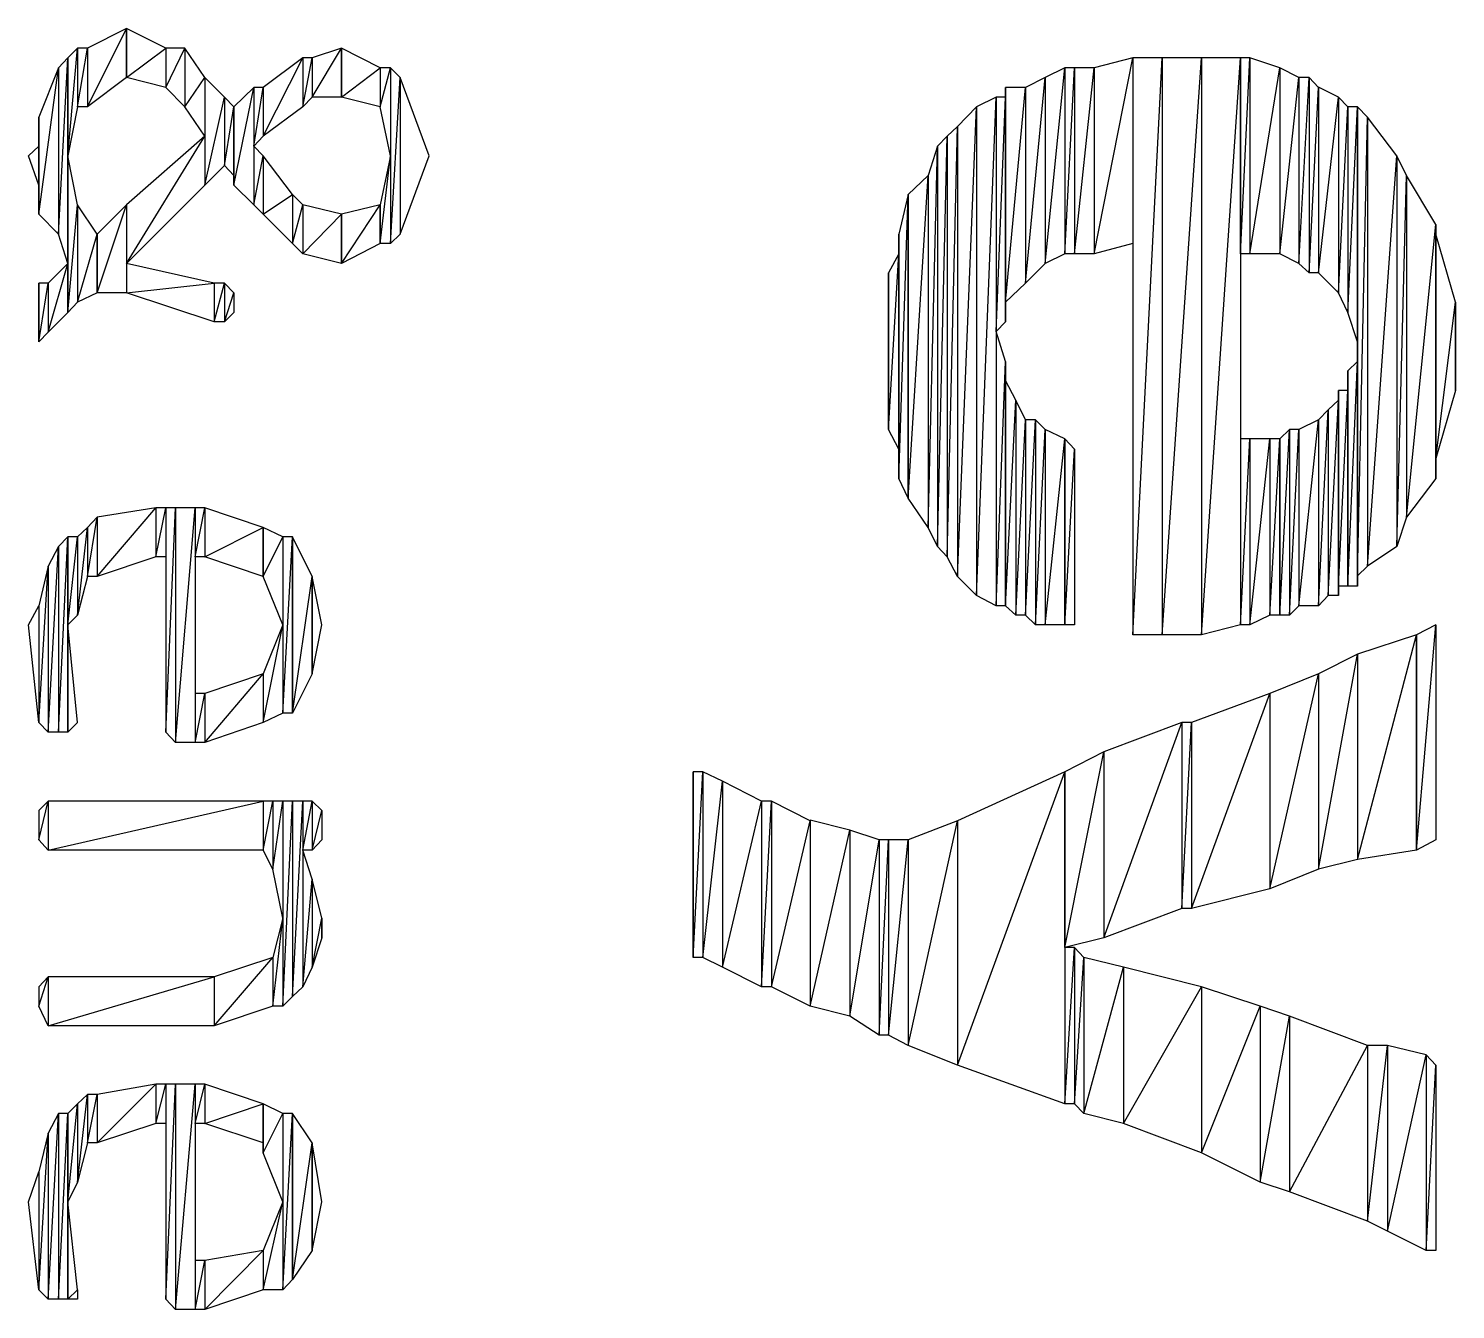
# Model space of a CAD drawing. Extents: x 0.1 to 11.6, y 0.2 to 16.4.
# Drawn here: x 1.0358 to 1.1575, y 1.805 to 1.9142 of the extents above; entities that cross this region are included whole.
import ezdxf

# ---------------------------------------------------------------- set-up
doc = ezdxf.new("R2010")
doc.units = 0
doc.header["$MEASUREMENT"] = 0

msp = doc.modelspace()

# ---------------------------------------------------------------- linework, layer by layer
at = {"color": 22}
for points in [[(1.04416, 1.91417), (1.04085, 1.91249), (1.04085, 1.9075)], [(1.04416, 1.91417), (1.04416, 1.91), (1.04085, 1.9075)], [(1.04753, 1.91249), (1.04416, 1.91417), (1.04416, 1.91)], [(1.04416, 1.91417), (1.04416, 1.91)], [(1.04416, 1.91417), (1.04416, 1.91)], [(1.03998, 1.91249), (1.03917, 1.91168), (1.03917, 1.90332)], [(1.03998, 1.91249), (1.03998, 1.9075), (1.03917, 1.90332)], [(1.04085, 1.91249), (1.03998, 1.91249), (1.03998, 1.9075)], [(1.04085, 1.91249), (1.04085, 1.9075), (1.03998, 1.9075)], [(1.04753, 1.91249), (1.04753, 1.90913), (1.04416, 1.91)], [(1.04915, 1.91249), (1.04753, 1.91249), (1.04753, 1.90913)], [(1.04915, 1.91249), (1.04915, 1.9075), (1.04753, 1.90913)], [(1.05084, 1.91), (1.04915, 1.91249), (1.04915, 1.9075)], [(1.0625, 1.91249), (1.06, 1.91168), (1.06, 1.90831)], [(1.0625, 1.91249), (1.0625, 1.90831), (1.06, 1.90831)], [(1.06581, 1.91081), (1.0625, 1.91249), (1.0625, 1.90831)], [(1.0625, 1.91249), (1.0625, 1.90831)], [(1.0625, 1.91249), (1.0625, 1.90831)], [(1.03836, 1.91081), (1.03668, 1.90662), (1.03668, 1.89833)], [(1.03836, 1.91081), (1.03836, 1.89665), (1.03668, 1.89833)], [(1.03917, 1.91168), (1.03836, 1.91081), (1.03836, 1.89665)], [(1.03917, 1.91168), (1.03917, 1.89415), (1.03836, 1.89665)], [(1.03917, 1.91168), (1.03917, 1.88997)], [(1.03917, 1.91168), (1.03917, 1.88997)], [(1.05919, 1.91168), (1.05583, 1.90913), (1.05583, 1.905)], [(1.05919, 1.91168), (1.05919, 1.9075), (1.05583, 1.905)], [(1.06, 1.91168), (1.05919, 1.91168), (1.05919, 1.9075)], [(1.06, 1.91168), (1.06, 1.90831), (1.05919, 1.9075)], [(1.06581, 1.91081), (1.06581, 1.9075), (1.0625, 1.90831)], [(1.06668, 1.91081), (1.06581, 1.91081), (1.06581, 1.9075)], [(1.06668, 1.91081), (1.06668, 1.90332), (1.06581, 1.9075)], [(1.06749, 1.91), (1.06668, 1.91081), (1.06668, 1.89583)], [(1.05084, 1.91), (1.05084, 1.905), (1.04915, 1.9075)], [(1.05252, 1.90831), (1.05084, 1.91), (1.05084, 1.90082)], [(1.06749, 1.91), (1.06749, 1.89665), (1.06668, 1.89583)], [(1.06999, 1.90332), (1.06749, 1.91), (1.06749, 1.89665)], [(1.05252, 1.90831), (1.05252, 1.9025), (1.05084, 1.90082)], [(1.05333, 1.9075), (1.05252, 1.90831), (1.05252, 1.9025)], [(1.05501, 1.90913), (1.05333, 1.9075), (1.05333, 1.90082)], [(1.05501, 1.90913), (1.05501, 1.89914), (1.05333, 1.90082)], [(1.05583, 1.90913), (1.05501, 1.90913), (1.05501, 1.90414)], [(1.05583, 1.90913), (1.05583, 1.905), (1.05501, 1.90414)], [(1.05333, 1.9075), (1.05333, 1.90164), (1.05252, 1.9025)], [(1.05333, 1.9075), (1.05333, 1.90082)], [(1.05333, 1.9075), (1.05333, 1.90082)], [(1.05333, 1.9075), (1.05333, 1.90164)], [(1.05333, 1.9075), (1.05333, 1.90082), (1.05333, 1.90164)], [(1.03668, 1.90662), (1.03668, 1.90082)], [(1.03668, 1.90662), (1.03668, 1.89833), (1.03668, 1.90082)], [(1.05084, 1.905), (1.04416, 1.89914), (1.04416, 1.89415)], [(1.05084, 1.905), (1.05084, 1.90082), (1.04416, 1.89415)], [(1.03668, 1.90414), (1.03668, 1.90082), (1.03581, 1.90332)], [(1.03998, 1.89914), (1.03917, 1.90332), (1.03917, 1.88997)], [(1.05583, 1.90332), (1.05501, 1.90414), (1.05501, 1.89914)], [(1.05583, 1.90332), (1.05583, 1.89833), (1.05501, 1.89914)], [(1.05832, 1.90001), (1.05583, 1.90332), (1.05583, 1.89833)], [(1.06668, 1.90332), (1.06581, 1.89914), (1.06581, 1.89583)], [(1.06668, 1.90332), (1.06668, 1.89583), (1.06581, 1.89583)], [(1.05832, 1.90001), (1.05832, 1.89583), (1.05583, 1.89833)], [(1.05919, 1.89914), (1.05832, 1.90001), (1.05832, 1.89583)], [(1.03998, 1.89914), (1.03998, 1.89085), (1.03917, 1.88997)], [(1.04167, 1.89665), (1.03998, 1.89914), (1.03998, 1.89085)], [(1.04416, 1.89914), (1.04167, 1.89665), (1.04167, 1.89165)], [(1.04416, 1.89914), (1.04416, 1.89165), (1.04167, 1.89165)], [(1.05919, 1.89914), (1.05919, 1.89497), (1.05832, 1.89583)], [(1.0625, 1.89833), (1.05919, 1.89914), (1.05919, 1.89497)], [(1.06581, 1.89914), (1.0625, 1.89833), (1.0625, 1.89415)], [(1.06581, 1.89914), (1.06581, 1.89583), (1.0625, 1.89415)], [(1.06581, 1.89914), (1.06581, 1.89583)], [(1.06581, 1.89914), (1.06581, 1.89583)], [(1.0625, 1.89833), (1.0625, 1.89415), (1.05919, 1.89497)], [(1.0625, 1.89833), (1.0625, 1.89415)], [(1.0625, 1.89833), (1.0625, 1.89415)], [(1.04167, 1.89665), (1.04167, 1.89165), (1.03998, 1.89085)], [(1.04167, 1.89665), (1.04167, 1.89165)], [(1.04167, 1.89665), (1.04167, 1.89165)], [(1.03917, 1.89415), (1.03749, 1.89247), (1.03749, 1.88829)], [(1.03917, 1.89415), (1.03917, 1.88997), (1.03749, 1.88829)], [(1.05165, 1.89247), (1.04416, 1.89415), (1.04416, 1.89165)], [(1.03749, 1.89247), (1.03668, 1.89247), (1.03668, 1.88747)], [(1.03749, 1.89247), (1.03749, 1.88829), (1.03668, 1.88747)], [(1.03668, 1.89247), (1.03668, 1.88829)], [(1.03668, 1.89247), (1.03668, 1.88747), (1.03668, 1.88829)], [(1.05165, 1.89247), (1.05165, 1.88917), (1.04416, 1.89165)], [(1.05252, 1.89247), (1.05165, 1.89247), (1.05165, 1.88917)], [(1.05252, 1.89247), (1.05252, 1.88917), (1.05165, 1.88917)], [(1.05333, 1.89165), (1.05252, 1.89247), (1.05252, 1.88917)], [(1.03668, 1.89165), (1.03668, 1.88829)], [(1.03668, 1.89165), (1.03668, 1.88829)], [(1.05333, 1.89165), (1.05333, 1.88997), (1.05252, 1.88917)], [(1.04666, 1.87332), (1.04167, 1.8725), (1.04167, 1.86746)], [(1.04666, 1.87332), (1.04666, 1.86914), (1.04167, 1.86746)], [(1.04753, 1.87332), (1.04666, 1.87332), (1.04666, 1.86914)], [(1.04753, 1.87332), (1.04753, 1.86914), (1.04666, 1.86914)], [(1.04834, 1.87332), (1.04753, 1.87332), (1.04753, 1.85417)], [(1.04834, 1.87332), (1.04834, 1.85331), (1.04753, 1.85417)], [(1.05002, 1.87332), (1.04834, 1.87332), (1.04834, 1.85331)], [(1.05002, 1.87332), (1.05002, 1.85331), (1.04834, 1.85331)], [(1.05084, 1.87332), (1.05002, 1.87332), (1.05002, 1.86914)], [(1.05084, 1.87332), (1.05084, 1.86914), (1.05002, 1.86914)], [(1.05583, 1.87164), (1.05084, 1.87332), (1.05084, 1.86914)], [(1.04085, 1.87164), (1.03998, 1.87082), (1.03998, 1.86415)], [(1.04085, 1.87164), (1.04085, 1.86746), (1.03998, 1.86415)], [(1.04167, 1.8725), (1.04085, 1.87164), (1.04085, 1.86746)], [(1.04167, 1.8725), (1.04167, 1.86746), (1.04085, 1.86746)], [(1.05583, 1.87164), (1.05583, 1.86746), (1.05084, 1.86914)], [(1.05751, 1.87082), (1.05583, 1.87164), (1.05583, 1.86746)], [(1.05583, 1.87164), (1.05583, 1.86746)], [(1.05583, 1.87164), (1.05583, 1.86746)], [(1.03917, 1.87082), (1.03836, 1.87001), (1.03836, 1.85417)], [(1.03917, 1.87082), (1.03917, 1.85417), (1.03836, 1.85417)], [(1.03998, 1.87082), (1.03917, 1.87082), (1.03917, 1.86333)], [(1.03998, 1.87082), (1.03998, 1.86415), (1.03917, 1.86333)], [(1.03917, 1.87082), (1.03917, 1.85417)], [(1.03917, 1.87082), (1.03917, 1.85417)], [(1.05751, 1.87082), (1.05751, 1.86333), (1.05583, 1.86746)], [(1.05832, 1.87082), (1.05751, 1.87082), (1.05751, 1.85579)], [(1.05832, 1.87082), (1.05832, 1.85579), (1.05751, 1.85579)], [(1.06, 1.86746), (1.05832, 1.87082), (1.05832, 1.85579)], [(1.05832, 1.87082), (1.05832, 1.85579)], [(1.05832, 1.87082), (1.05832, 1.85579)], [(1.03836, 1.87001), (1.03749, 1.86833), (1.03749, 1.85417)], [(1.03836, 1.87001), (1.03836, 1.85417), (1.03749, 1.85417)], [(1.03749, 1.86833), (1.03668, 1.86496), (1.03668, 1.85499)], [(1.03749, 1.86833), (1.03749, 1.85417), (1.03668, 1.85499)], [(1.06, 1.86746), (1.06, 1.85915), (1.05832, 1.85579)], [(1.06082, 1.86333), (1.06, 1.86746), (1.06, 1.85915)], [(1.06, 1.86746), (1.06, 1.85915)], [(1.06, 1.86746), (1.06, 1.85915)], [(1.03668, 1.86496), (1.03668, 1.85499), (1.03581, 1.86333)], [(1.03998, 1.85499), (1.03917, 1.86333), (1.03917, 1.85417)], [(1.05751, 1.86333), (1.05583, 1.85915), (1.05583, 1.85499)], [(1.05751, 1.86333), (1.05751, 1.85579), (1.05583, 1.85499)], [(1.05583, 1.85915), (1.05084, 1.85747), (1.05084, 1.85331)], [(1.05583, 1.85915), (1.05583, 1.85499), (1.05084, 1.85331)], [(1.05084, 1.85747), (1.05002, 1.85747), (1.05002, 1.85331)], [(1.05084, 1.85747), (1.05084, 1.85331), (1.05002, 1.85331)], [(1.03998, 1.85499), (1.03917, 1.85417)], [(1.03749, 1.84831), (1.03668, 1.8475), (1.03668, 1.845)], [(1.03749, 1.84831), (1.03749, 1.84412), (1.03668, 1.845)], [(1.05583, 1.84831), (1.03749, 1.84831), (1.03749, 1.84412)], [(1.05583, 1.84831), (1.05583, 1.84412), (1.03749, 1.84412)], [(1.05664, 1.84831), (1.05583, 1.84831), (1.05583, 1.84412)], [(1.05664, 1.84831), (1.05664, 1.8425), (1.05583, 1.84412)], [(1.05751, 1.84831), (1.05664, 1.84831), (1.05664, 1.8425)], [(1.05751, 1.84831), (1.05751, 1.83832), (1.05664, 1.8425)], [(1.05832, 1.84831), (1.05751, 1.84831), (1.05751, 1.83083)], [(1.05832, 1.84831), (1.05832, 1.83165), (1.05751, 1.83083)], [(1.05919, 1.84831), (1.05832, 1.84831), (1.05832, 1.83165)], [(1.05919, 1.84831), (1.05919, 1.83247), (1.05832, 1.83165)], [(1.06, 1.84831), (1.05919, 1.84831), (1.05919, 1.84412)], [(1.06, 1.84831), (1.06, 1.84412), (1.05919, 1.84412)], [(1.06082, 1.8475), (1.06, 1.84831), (1.06, 1.84412)], [(1.06082, 1.8475), (1.06082, 1.845), (1.06, 1.84412)], [(1.06, 1.84164), (1.05919, 1.84412), (1.05919, 1.83247)], [(1.06, 1.84164), (1.06, 1.83415), (1.05919, 1.83247)], [(1.06082, 1.83832), (1.06, 1.84164), (1.06, 1.83415)], [(1.05751, 1.83832), (1.05664, 1.83496), (1.05664, 1.83083)], [(1.05751, 1.83832), (1.05751, 1.83083), (1.05664, 1.83083)], [(1.06082, 1.83832), (1.06082, 1.83664), (1.06, 1.83415)], [(1.06082, 1.83751), (1.06082, 1.83832), (1.06082, 1.83664)], [(1.05664, 1.83496), (1.05165, 1.83333), (1.05165, 1.82915)], [(1.05664, 1.83496), (1.05664, 1.83083), (1.05165, 1.82915)], [(1.03749, 1.83333), (1.03668, 1.83247), (1.03668, 1.83083)], [(1.03749, 1.83333), (1.03749, 1.82915), (1.03668, 1.83083)], [(1.05165, 1.83333), (1.03749, 1.83333), (1.03749, 1.82915)], [(1.05165, 1.83333), (1.05165, 1.82915), (1.03749, 1.82915)], [(1.04666, 1.82417), (1.04167, 1.82329), (1.04167, 1.81917)], [(1.04666, 1.82417), (1.04666, 1.82081), (1.04167, 1.81917)], [(1.04753, 1.82417), (1.04666, 1.82417), (1.04666, 1.82081)], [(1.04753, 1.82417), (1.04753, 1.82081), (1.04666, 1.82081)], [(1.04834, 1.82417), (1.04753, 1.82417), (1.04753, 1.80583)], [(1.04834, 1.82417), (1.04834, 1.80496), (1.04753, 1.80583)], [(1.05002, 1.82417), (1.04834, 1.82417), (1.04834, 1.80496)], [(1.05002, 1.82417), (1.05002, 1.80496), (1.04834, 1.80496)], [(1.05084, 1.82417), (1.05002, 1.82417), (1.05002, 1.82081)], [(1.05084, 1.82417), (1.05084, 1.82081), (1.05002, 1.82081)], [(1.05583, 1.82249), (1.05084, 1.82417), (1.05084, 1.82081)], [(1.04085, 1.82329), (1.03998, 1.82249), (1.03998, 1.81581)], [(1.04085, 1.82329), (1.04085, 1.81917), (1.03998, 1.81581)], [(1.04167, 1.82329), (1.04085, 1.82329), (1.04085, 1.81917)], [(1.04167, 1.82329), (1.04167, 1.81917), (1.04085, 1.81917)], [(1.03998, 1.82249), (1.03917, 1.82167), (1.03917, 1.81413)], [(1.03998, 1.82249), (1.03998, 1.81581), (1.03917, 1.81413)], [(1.05583, 1.82249), (1.05583, 1.81917), (1.05084, 1.82081)], [(1.05751, 1.82167), (1.05583, 1.82249), (1.05583, 1.81831)], [(1.05583, 1.82249), (1.05583, 1.81917)], [(1.05583, 1.82249), (1.05583, 1.81831), (1.05583, 1.81917)], [(1.03836, 1.82167), (1.03749, 1.81999), (1.03749, 1.80583)], [(1.03836, 1.82167), (1.03836, 1.80583), (1.03749, 1.80583)], [(1.03917, 1.82167), (1.03836, 1.82167), (1.03836, 1.80583)], [(1.03917, 1.82167), (1.03917, 1.80583), (1.03836, 1.80583)], [(1.03917, 1.82167), (1.03917, 1.80583)], [(1.03917, 1.82167), (1.03917, 1.80583)], [(1.05751, 1.82167), (1.05751, 1.81413), (1.05583, 1.81831)], [(1.05832, 1.82167), (1.05751, 1.82167), (1.05751, 1.80664)], [(1.05832, 1.82167), (1.05832, 1.80751), (1.05751, 1.80664)], [(1.06, 1.81917), (1.05832, 1.82167), (1.05832, 1.80751)], [(1.05832, 1.82167), (1.05832, 1.80751)], [(1.05832, 1.82167), (1.05832, 1.80751)], [(1.03749, 1.81999), (1.03668, 1.81668), (1.03668, 1.80664)], [(1.03749, 1.81999), (1.03749, 1.80583), (1.03668, 1.80664)], [(1.06, 1.81917), (1.06, 1.81), (1.05832, 1.80751)], [(1.06082, 1.81413), (1.06, 1.81917), (1.06, 1.81)], [(1.06, 1.81917), (1.06, 1.81)], [(1.06, 1.81917), (1.06, 1.81)], [(1.03668, 1.81668), (1.03668, 1.80664), (1.03581, 1.81413)], [(1.03998, 1.80664), (1.03917, 1.81413), (1.03917, 1.80583)], [(1.05751, 1.81413), (1.05583, 1.81), (1.05583, 1.80664)], [(1.05751, 1.81413), (1.05751, 1.80664), (1.05583, 1.80664)], [(1.05583, 1.81), (1.05084, 1.80914), (1.05084, 1.80496)], [(1.05583, 1.81), (1.05583, 1.80664), (1.05084, 1.80496)], [(1.05084, 1.80914), (1.05002, 1.80914), (1.05002, 1.80496)], [(1.05084, 1.80914), (1.05084, 1.80496), (1.05002, 1.80496)], [(1.03998, 1.80664), (1.03998, 1.80583), (1.03917, 1.80583)]]:
    msp.add_lwpolyline(points, close=True, dxfattribs=at)
at = {"color": 0}
for points in [[(1.12419, 1.91081), (1.1225, 1.91), (1.1225, 1.89415)], [(1.12419, 1.91081), (1.12419, 1.89497), (1.1225, 1.89415)], [(1.125, 1.91081), (1.12419, 1.91081), (1.12419, 1.89497)], [(1.125, 1.91081), (1.125, 1.89497), (1.12419, 1.89497)], [(1.12668, 1.91081), (1.125, 1.91081), (1.125, 1.89497)], [(1.12668, 1.91081), (1.12668, 1.89497), (1.125, 1.89497)], [(1.12999, 1.91168), (1.12668, 1.91081), (1.12668, 1.89497)], [(1.12999, 1.91168), (1.12999, 1.89583), (1.12668, 1.89497)], [(1.13249, 1.91168), (1.12999, 1.91168), (1.12999, 1.86247)], [(1.13249, 1.91168), (1.13249, 1.86247), (1.12999, 1.86247)], [(1.13585, 1.91168), (1.13249, 1.91168), (1.13249, 1.86247)], [(1.13585, 1.91168), (1.13585, 1.86247), (1.13249, 1.86247)], [(1.13916, 1.91168), (1.13585, 1.91168), (1.13585, 1.86247)], [(1.13916, 1.91168), (1.13916, 1.86333), (1.13585, 1.86247)], [(1.13997, 1.91168), (1.13916, 1.91168), (1.13916, 1.89497)], [(1.13997, 1.91168), (1.13997, 1.89497), (1.13916, 1.89497)], [(1.13916, 1.91168), (1.13916, 1.89497)], [(1.13916, 1.91168), (1.13916, 1.89497)], [(1.14252, 1.91081), (1.13997, 1.91168), (1.13997, 1.89497)], [(1.14252, 1.91081), (1.14252, 1.89497), (1.13997, 1.89497)], [(1.14415, 1.91), (1.14252, 1.91081), (1.14252, 1.89497)], [(1.1225, 1.91), (1.12082, 1.90913), (1.12082, 1.89247)], [(1.1225, 1.91), (1.1225, 1.89415), (1.12082, 1.89247)], [(1.14415, 1.91), (1.14415, 1.89415), (1.14252, 1.89497)], [(1.14502, 1.91), (1.14415, 1.91), (1.14415, 1.89415)], [(1.14502, 1.91), (1.14502, 1.89333), (1.14415, 1.89415)], [(1.14583, 1.90913), (1.14502, 1.91), (1.14502, 1.89333)], [(1.11833, 1.90831), (1.11664, 1.9075), (1.11664, 1.86583)], [(1.11833, 1.90831), (1.11833, 1.86496), (1.11664, 1.86583)], [(1.11914, 1.90831), (1.11833, 1.90831), (1.11833, 1.88835)], [(1.11914, 1.90831), (1.11914, 1.88917), (1.11833, 1.88835)], [(1.12082, 1.90913), (1.11914, 1.90913), (1.11914, 1.89085)], [(1.12082, 1.90913), (1.12082, 1.89247), (1.11914, 1.89085)], [(1.11914, 1.90913), (1.11914, 1.88917)], [(1.11914, 1.90913), (1.11914, 1.88917)], [(1.14583, 1.90913), (1.14583, 1.89333), (1.14502, 1.89333)], [(1.14752, 1.90831), (1.14583, 1.90918), (1.14583, 1.89333)], [(1.14752, 1.90831), (1.14752, 1.89165), (1.14583, 1.89333)], [(1.14833, 1.9075), (1.14752, 1.90831), (1.14752, 1.89165)], [(1.11664, 1.9075), (1.11502, 1.90582), (1.11502, 1.86746)], [(1.11664, 1.9075), (1.11664, 1.86583), (1.11502, 1.86746)], [(1.14833, 1.9075), (1.14833, 1.88997), (1.14752, 1.89165)], [(1.14914, 1.9075), (1.14833, 1.9075), (1.14833, 1.88997)], [(1.14914, 1.9075), (1.14914, 1.88747), (1.14833, 1.88997)], [(1.15001, 1.90662), (1.14914, 1.9075), (1.14914, 1.86751)], [(1.14914, 1.9075), (1.14914, 1.88747)], [(1.14914, 1.9075), (1.14914, 1.88747)], [(1.11502, 1.90582), (1.11415, 1.905), (1.11415, 1.86914)], [(1.11502, 1.90582), (1.11502, 1.86746), (1.11415, 1.86914)], [(1.15001, 1.90662), (1.15001, 1.86833), (1.14914, 1.86751)], [(1.15251, 1.90332), (1.15001, 1.90662), (1.15001, 1.86833)], [(1.11415, 1.905), (1.11334, 1.90414), (1.11334, 1.87001)], [(1.11415, 1.905), (1.11415, 1.86914), (1.11334, 1.87001)], [(1.11334, 1.90414), (1.11252, 1.90164), (1.11252, 1.87164)], [(1.11334, 1.90414), (1.11334, 1.87001), (1.11252, 1.87164)], [(1.15251, 1.90332), (1.15251, 1.87001), (1.15001, 1.86833)], [(1.15332, 1.90164), (1.15251, 1.90332), (1.15251, 1.87001)], [(1.11252, 1.90164), (1.11084, 1.90001), (1.11084, 1.87414)], [(1.11252, 1.90164), (1.11252, 1.87164), (1.11084, 1.87414)], [(1.15332, 1.90164), (1.15332, 1.8725), (1.15251, 1.87001)], [(1.15582, 1.89746), (1.15332, 1.90164), (1.15332, 1.8725)], [(1.11084, 1.90001), (1.11003, 1.89665), (1.11003, 1.87582)], [(1.11084, 1.90001), (1.11084, 1.87414), (1.11003, 1.87582)], [(1.11084, 1.90001), (1.11084, 1.87414)], [(1.11084, 1.90001), (1.11084, 1.87414)], [(1.15582, 1.89746), (1.15582, 1.87582), (1.15332, 1.8725)], [(1.15582, 1.89665), (1.15582, 1.89746), (1.15582, 1.87582)], [(1.11003, 1.89665), (1.11003, 1.87831)], [(1.11003, 1.89665), (1.11003, 1.87582), (1.11003, 1.87831)], [(1.1575, 1.89085), (1.15582, 1.89665), (1.15582, 1.8775)], [(1.15582, 1.89665), (1.15582, 1.87582)], [(1.11003, 1.89497), (1.10916, 1.89333), (1.10916, 1.87999)], [(1.11003, 1.89497), (1.11003, 1.87831), (1.10916, 1.87999)], [(1.10916, 1.89333), (1.10916, 1.88081)], [(1.10916, 1.89333), (1.10916, 1.87999), (1.10916, 1.88081)], [(1.10916, 1.89085), (1.10916, 1.88331)], [(1.10916, 1.89085), (1.10916, 1.88081), (1.10916, 1.88331)], [(1.1575, 1.89085), (1.1575, 1.88331), (1.15582, 1.8775)], [(1.1575, 1.89085), (1.1575, 1.88331)], [(1.10916, 1.88747), (1.10916, 1.88579)], [(1.10916, 1.88747), (1.10916, 1.88331), (1.10916, 1.88579)], [(1.11914, 1.88579), (1.11833, 1.88835), (1.11833, 1.86496)], [(1.14914, 1.88747), (1.14914, 1.86664)], [(1.14914, 1.88747), (1.14914, 1.86664)], [(1.10916, 1.88579), (1.10916, 1.88579)], [(1.11914, 1.88579), (1.11914, 1.86496), (1.11833, 1.86496)], [(1.11914, 1.88417), (1.11914, 1.88579), (1.11914, 1.86496)], [(1.14914, 1.88579), (1.14833, 1.88499), (1.14833, 1.86664)], [(1.14914, 1.88579), (1.14914, 1.86664), (1.14833, 1.86664)], [(1.14833, 1.88499), (1.14833, 1.86664)], [(1.14833, 1.88499), (1.14833, 1.86664)], [(1.12001, 1.88249), (1.11914, 1.88417), (1.11914, 1.86496)], [(1.11914, 1.88417), (1.11914, 1.86496)], [(1.11914, 1.88417), (1.11914, 1.86496)], [(1.11914, 1.88417), (1.11914, 1.86496)], [(1.14833, 1.88417), (1.14833, 1.86664)], [(1.14833, 1.88417), (1.14833, 1.86664)], [(1.14833, 1.88331), (1.14752, 1.88331), (1.14752, 1.86664)], [(1.14833, 1.88331), (1.14833, 1.86664), (1.14752, 1.86664)], [(1.14752, 1.88331), (1.14752, 1.86583)], [(1.14752, 1.88331), (1.14752, 1.86583)], [(1.12001, 1.88249), (1.12001, 1.86415), (1.11914, 1.86496)], [(1.12082, 1.88081), (1.12001, 1.88249), (1.12001, 1.86415)], [(1.14665, 1.88167), (1.14583, 1.88081), (1.14583, 1.86496)], [(1.14665, 1.88167), (1.14665, 1.86583), (1.14583, 1.86496)], [(1.14752, 1.88249), (1.14665, 1.88167), (1.14665, 1.86583)], [(1.14752, 1.88249), (1.14752, 1.86583), (1.14665, 1.86583)], [(1.12082, 1.88081), (1.12082, 1.86415), (1.12001, 1.86415)], [(1.12169, 1.88081), (1.12082, 1.88081), (1.12082, 1.86415)], [(1.12169, 1.88081), (1.12169, 1.86333), (1.12082, 1.86415)], [(1.1225, 1.87999), (1.12169, 1.88081), (1.12169, 1.86333)], [(1.14583, 1.88081), (1.14415, 1.87999), (1.14415, 1.86496)], [(1.14583, 1.88081), (1.14583, 1.86496), (1.14415, 1.86496)], [(1.1225, 1.87999), (1.1225, 1.86333), (1.12169, 1.86333)], [(1.12419, 1.87918), (1.1225, 1.87999), (1.1225, 1.86333)], [(1.12419, 1.87918), (1.12419, 1.86333), (1.1225, 1.86333)], [(1.125, 1.87831), (1.12419, 1.87918), (1.12419, 1.86333)], [(1.12419, 1.87918), (1.12419, 1.86333)], [(1.12419, 1.87918), (1.12419, 1.86333)], [(1.13997, 1.87918), (1.13916, 1.87918), (1.13916, 1.86333)], [(1.13997, 1.87918), (1.13997, 1.86333), (1.13916, 1.86333)], [(1.14166, 1.87918), (1.13997, 1.87918), (1.13997, 1.86333)], [(1.14166, 1.87918), (1.14166, 1.86415), (1.13997, 1.86333)], [(1.14252, 1.87918), (1.14166, 1.87918), (1.14166, 1.86415)], [(1.14252, 1.87918), (1.14252, 1.86415), (1.14166, 1.86415)], [(1.14334, 1.87999), (1.14252, 1.87918), (1.14252, 1.86415)], [(1.14334, 1.87999), (1.14334, 1.86415), (1.14252, 1.86415)], [(1.14252, 1.87918), (1.14252, 1.86415)], [(1.14252, 1.87918), (1.14252, 1.86415)], [(1.14415, 1.87999), (1.14334, 1.87999), (1.14334, 1.86415)], [(1.14415, 1.87999), (1.14415, 1.86496), (1.14334, 1.86415)], [(1.125, 1.87831), (1.125, 1.86333), (1.12419, 1.86333)], [(1.15582, 1.86333), (1.15419, 1.86247), (1.15419, 1.84412)], [(1.15582, 1.86333), (1.15582, 1.845), (1.15419, 1.84412)], [(1.15419, 1.86247), (1.14914, 1.86083), (1.14914, 1.84332)], [(1.15419, 1.86247), (1.15419, 1.84412), (1.14914, 1.84332)], [(1.15419, 1.86247), (1.15419, 1.84412)], [(1.15419, 1.86247), (1.15419, 1.84412)], [(1.14914, 1.86083), (1.14583, 1.85915), (1.14583, 1.8425)], [(1.14914, 1.86083), (1.14914, 1.84332), (1.14583, 1.8425)], [(1.14583, 1.85915), (1.14166, 1.85747), (1.14166, 1.84082)], [(1.14583, 1.85915), (1.14583, 1.8425), (1.14166, 1.84082)], [(1.14166, 1.85747), (1.13498, 1.85499), (1.13498, 1.83914)], [(1.14166, 1.85747), (1.14166, 1.84082), (1.13498, 1.83914)], [(1.13417, 1.85499), (1.1275, 1.85249), (1.1275, 1.83664)], [(1.13417, 1.85499), (1.13417, 1.83914), (1.1275, 1.83664)], [(1.13498, 1.85499), (1.13417, 1.85499), (1.13417, 1.83914)], [(1.13498, 1.85499), (1.13498, 1.83914), (1.13417, 1.83914)], [(1.1275, 1.85249), (1.12419, 1.85081), (1.12419, 1.83583)], [(1.1275, 1.85249), (1.1275, 1.83664), (1.12419, 1.83583)], [(1.09332, 1.85081), (1.0925, 1.85081), (1.0925, 1.83496)], [(1.09332, 1.85081), (1.09332, 1.83496), (1.0925, 1.83496)], [(1.0925, 1.85081), (1.0925, 1.83583)], [(1.0925, 1.85081), (1.0925, 1.83496), (1.0925, 1.83583)], [(1.095, 1.84999), (1.09332, 1.85081), (1.09332, 1.83496)], [(1.095, 1.84999), (1.095, 1.83415), (1.09332, 1.83496)], [(1.09831, 1.84831), (1.095, 1.84999), (1.095, 1.83415)], [(1.12419, 1.85081), (1.11502, 1.84663), (1.11502, 1.82579)], [(1.12419, 1.85081), (1.12419, 1.82249), (1.11502, 1.82579)], [(1.12419, 1.85081), (1.12419, 1.83583)], [(1.12419, 1.85081), (1.12419, 1.83583)], [(1.12419, 1.85081), (1.12419, 1.83583)], [(1.12419, 1.85081), (1.12419, 1.83583)], [(1.09831, 1.84831), (1.09831, 1.83247), (1.095, 1.83415)], [(1.09918, 1.84831), (1.09831, 1.84831), (1.09831, 1.83247)], [(1.09918, 1.84831), (1.09918, 1.83247), (1.09831, 1.83247)], [(1.10248, 1.84663), (1.09918, 1.84831), (1.09918, 1.83247)], [(1.10248, 1.84663), (1.10248, 1.83083), (1.09918, 1.83247)], [(1.10585, 1.84581), (1.10248, 1.84668), (1.10248, 1.83083)], [(1.11502, 1.84663), (1.11084, 1.845), (1.11084, 1.82747)], [(1.11502, 1.84663), (1.11502, 1.82579), (1.11084, 1.82747)], [(1.10585, 1.84581), (1.10585, 1.82997), (1.10248, 1.83083)], [(1.10834, 1.845), (1.10585, 1.84581), (1.10585, 1.82997)], [(1.10834, 1.845), (1.10834, 1.82835), (1.10585, 1.82997)], [(1.10916, 1.845), (1.10834, 1.845), (1.10834, 1.82835)], [(1.10916, 1.845), (1.10916, 1.82835), (1.10834, 1.82835)], [(1.11084, 1.845), (1.10916, 1.845), (1.10916, 1.82835)], [(1.11084, 1.845), (1.11084, 1.82747), (1.10916, 1.82835)], [(1.125, 1.83583), (1.12419, 1.83583), (1.12419, 1.82249)], [(1.125, 1.83583), (1.125, 1.82249), (1.12419, 1.82249)], [(1.12581, 1.83496), (1.125, 1.83583), (1.125, 1.82249)], [(1.12581, 1.83496), (1.12581, 1.82167), (1.125, 1.82249)], [(1.12918, 1.83415), (1.12581, 1.83496), (1.12581, 1.82167)], [(1.12918, 1.83415), (1.12918, 1.82081), (1.12581, 1.82167)], [(1.13585, 1.83247), (1.12918, 1.83415), (1.12918, 1.82081)], [(1.13585, 1.83247), (1.13585, 1.81831), (1.12918, 1.82081)], [(1.14084, 1.83083), (1.13585, 1.83247), (1.13585, 1.81831)], [(1.14084, 1.83083), (1.14084, 1.81581), (1.13585, 1.81831)], [(1.14334, 1.82997), (1.14084, 1.83083), (1.14084, 1.81581)], [(1.14334, 1.82997), (1.14334, 1.815), (1.14084, 1.81581)], [(1.15001, 1.82747), (1.14334, 1.82997), (1.14334, 1.815)], [(1.15001, 1.82747), (1.15001, 1.8125), (1.14334, 1.815)], [(1.15169, 1.82747), (1.15001, 1.82747), (1.15001, 1.8125)], [(1.15169, 1.82747), (1.15169, 1.81164), (1.15001, 1.8125)], [(1.155, 1.82667), (1.15169, 1.82747), (1.15169, 1.81164)], [(1.155, 1.82667), (1.155, 1.81), (1.15169, 1.81164)], [(1.15582, 1.82579), (1.155, 1.82667), (1.155, 1.81)], [(1.15582, 1.82579), (1.15582, 1.81), (1.155, 1.81)]]:
    msp.add_lwpolyline(points, close=True, dxfattribs=at)

doc.saveas('drawing.dxf')
